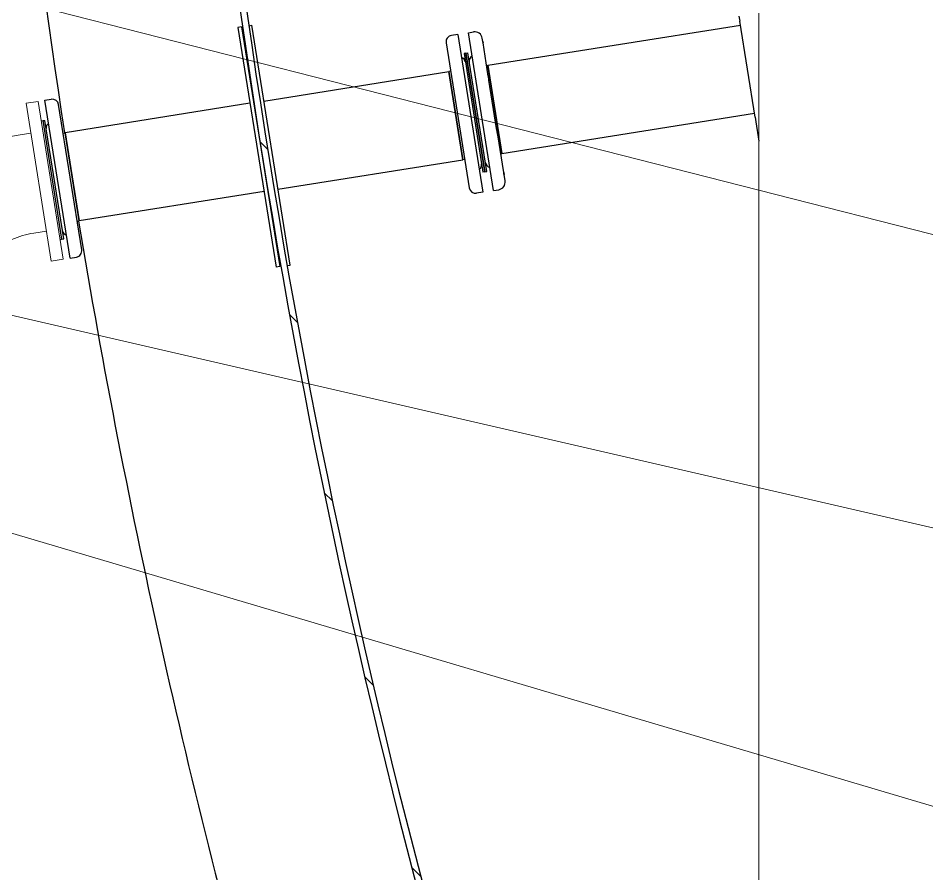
# Model space of a CAD drawing. Header units: millimetres. Extents: x 0 to 157650, y 0 to 89100.
# Drawn here: x 144956 to 149220, y 65326 to 69343 of the extents above; entities that cross this region are included whole.
import ezdxf

# ---------------------------------------------------------------- set-up
doc = ezdxf.new("R2010")
doc.units = ezdxf.units.MM
doc.header["$LTSCALE"] = 150
for name, color, linetype, lineweight in [('Hatch', 7, 'Continuous', 18), ('Symbol', 7, 'Continuous', 18), ('Visible', 7, 'Continuous', 25), ('Visible Narrow', 7, 'Continuous', 18)]:
    doc.layers.add(name, color=color, linetype=linetype, lineweight=lineweight)
doc.layers.add('P_Biomass (BM)', color=150, linetype='Continuous', lineweight=18, true_color=0x007fff)

# ---------------------------------------------------------------- blocks, each defined once
blk = doc.blocks.new('Balloon23')
at = {"layer": 'Symbol'}
blk.add_line((950.9859915443434, 450.6662938164555), (1001.733571706686, 435.6177676964711), dxfattribs=at)
blk = doc.blocks.new('Balloon24')
at = {"layer": 'Symbol'}
blk.add_line((965.5414385563323, 453.1304144262384), (1001.674292727414, 444.7848975920926), dxfattribs=at)
blk = doc.blocks.new('Balloon30')
at = {"layer": 'Symbol'}
blk.add_line((955.3538472550496, 465.6251439868168), (1001.699312631033, 453.8032399208145), dxfattribs=at)

msp = doc.modelspace()

# ---------------------------------------------------------------- hatches: boundary and pattern name
at = {"layer": 'Hatch'}
h = msp.add_hatch(dxfattribs=at)
h.set_pattern_fill('ANSI31', color=256, scale=3810, angle=90.00021045915, style=0)
h.set_pattern_definition([(135.00021045915, (0, 0), (-336.7583675507218, -336.760841524921), [])])
edge = h.paths.add_edge_path()
edge.add_ellipse((181496.5060039845, 74387.21141321986), major_axis=(-13251.20650702902, 33278.79093518965), ratio=1, start_angle=61.862278489099, end_angle=90)
edge.add_line((148217.7150687948, 61136.00490619083), (148189.8433845941, 61124.90674328797))
edge.add_ellipse((181496.5060039846, 74387.21141321986), major_axis=(-3600.000000000028, -35668.78887767283), ratio=1, start_angle=270.00000000000017, end_angle=297.47510560645185, ccw=False)
edge.add_ellipse((181496.5060038006, 74387.21141323961), major_axis=(-3899.999999980262, -35637.23474102449), ratio=1, start_angle=269.99999999999784, end_angle=270.4821088476203, ccw=False)
edge.add_ellipse((181496.5060020469, 74387.21141343492), major_axis=(-4012.253517421845, -35624.77117922517), ratio=1, start_angle=270, end_angle=270.1805070568376, ccw=False)
edge.add_line((145871.7348228218, 78399.46493085676), (145901.5463468228, 78396.10739653237))

# ---------------------------------------------------------------- linework, layer by layer
at = {"layer": 'P_Biomass (BM)'}
for p, q in [((144992.3404606362, 68943.00724867967), (145048.6285930803, 68951.98756860432)), ((145110.5025649077, 68202.37392704599), (144992.3404606362, 68943.00724867964)), ((145166.7906973519, 68211.35424697062), (145048.6285930803, 68951.98756860428)), ((145072.6409422867, 68858.60444868638), (145062.9346913546, 68862.31776160654)), ((144955.5405947171, 68792.83394922753), (145014.7912604477, 68802.28691756923)), ((145028.8010993654, 68333.64128981465), (145088.0517650961, 68343.09425815637)), ((145160.5535478648, 68307.5732573909), (145152.4845990776, 68301.02405396827)), ((145110.5025649076, 68202.37392704599), (145166.7906973519, 68211.35424697066))]:
    msp.add_line(p, q, dxfattribs=at)
for centre, radius, start, end in [((144887.3373312773, 69220.32810955093), 432.9006147540917, 250.6001487098415, 279.0646873482465), ((145097.0043628051, 67906.14712949123), 432.9006147540928, 99.06468734823767, 127.5292259866487)]:
    msp.add_arc(centre, radius, start, end, dxfattribs=at)
at = {"layer": 'Visible', "color": 9, "true_color": 0xc0c0c0}
for p, q in [((148338.7757486787, 69351.50130252834), (148342.463170475, 69328.38875328873)), ((146038.5341835825, 69307.38519733697), (146051.8305632498, 69309.50652803444)), ((146231.4369617464, 68183.74387915182), (146051.8305632499, 69309.50652803443)), ((147160.3185872832, 69121.34834172664), (148345.3319018964, 69310.40770856514)), ((148414.2296171864, 68878.56076371284), (148342.463170475, 69328.38875328873)), ((146004.4300306645, 69301.94415336073), (145986.6548309454, 69299.10826285814)), ((145986.6548309453, 69299.10826285815), (146166.2612294419, 68173.34561397551)), ((146004.4300306645, 69301.94415336073), (146184.0364291611, 68176.1815044781)), ((147018.7132289056, 69266.29876421217), (146989.0878960403, 69261.5722800412)), ((147018.7132289056, 69266.29876421217), (147136.8753331797, 68525.66544257889)), ((147069.0762947767, 69274.33378730278), (147092.7765610689, 69278.11497463954)), ((147187.2383990508, 68533.70046566952), (147069.0762947767, 69274.33378730279)), ((146964.1890473459, 69227.22046300492), (147072.898183278, 68545.83780710229)), ((147136.3120831684, 69233.73646281689), (147133.9987415125, 69248.23635620633)), ((147136.3120831684, 69233.73646281687), (147137.4314503398, 69226.72033331083)), ((147162.2721928845, 69071.01997763594), (147137.4314503398, 69226.72033331085)), ((147057.0655961277, 69178.24141966639), (147048.1779962682, 69176.82347441513)), ((147057.0655961279, 69178.24141966636), (147065.9531959875, 69179.65936491762)), ((147057.0655961279, 69178.24141966643), (147145.9234985419, 68621.2851617982)), ((147145.923498542, 68621.28516179821), (147057.0655961279, 69178.24141966642)), ((147154.8110984016, 68622.70310704948), (147065.9531959875, 69179.6593649177)), ((147048.1779962682, 69176.82347441513), (147137.0358986823, 68619.8672165469)), ((146108.619270564, 68953.55815365749), (146976.6415235182, 69092.0441398667)), ((146985.5291233777, 69093.46208511795), (146976.6415235181, 69092.04413986669)), ((147042.6705073865, 68678.17823973797), (146976.6415235182, 69092.04413986667)), ((146976.6415235182, 69092.04413986667), (147042.6705073865, 68678.17823973797)), ((147154.3935207101, 69120.40304489234), (147160.3185872833, 69121.34834172655)), ((147226.3475711516, 68707.48244159797), (147160.3185872833, 69121.34834172663)), ((147160.3185872833, 69121.34834172663), (147226.3475711516, 68707.48244159797)), ((147162.2721928846, 69071.0199776359), (147165.3901598527, 69051.47673873947)), ((147202.9565249147, 68816.01290785645), (147165.3901598527, 69051.47673873947)), ((145081.2164595121, 68957.18669943107), (145110.8417923774, 68961.91318360204)), ((145199.3785637862, 68216.55337779777), (145081.2164595121, 68957.18669943107)), ((145253.9027453459, 68255.63167900502), (145145.1936094137, 68937.01433490765)), ((146043.4435382594, 68943.1598884812), (145175.4212853051, 68804.67390227197)), ((147226.3475711517, 68707.48244159795), (148411.3608857649, 68896.54180843645)), ((145072.1682941498, 68861.56698021175), (145081.0558940094, 68862.98492546302)), ((145161.0261965639, 68304.61072234351), (145072.1682941498, 68861.56698021178)), ((145169.9137964235, 68306.0286675948), (145081.0558940094, 68862.98492546305)), ((148414.2296171864, 68878.56076371284), (148417.9170389827, 68855.44821447323)), ((148417.9170389827, 68855.44821447319), (148432.2727981409, 68765.46713589344)), ((145166.5336854456, 68803.25595702072), (145175.4212853052, 68804.673902272)), ((145175.4212853052, 68804.67390227197), (145241.4502691736, 68390.80800214328)), ((145241.4502691736, 68390.80800214328), (145175.4212853052, 68804.67390227197)), ((147202.9565249147, 68816.01290785636), (147206.2466289166, 68795.39072386234)), ((147234.5327493316, 68618.0949364542), (147206.2466289166, 68795.3907238624)), ((146174.6482544324, 68539.69225352883), (147042.6705073865, 68678.17823973804)), ((147051.558107246, 68679.59618498929), (147042.6705073865, 68678.17823973802)), ((147220.4225045785, 68706.5371447637), (147226.3475711516, 68707.48244159792)), ((147145.9234985418, 68621.28516179818), (147137.0358986823, 68619.86721654692)), ((147145.923498542, 68621.28516179821), (147154.8110984016, 68622.70310704947)), ((147234.5327493316, 68618.09493645422), (147236.0676920647, 68608.47400306055)), ((147240.8172837763, 68578.70383344985), (147236.0676920646, 68608.47400306055)), ((146109.4725221277, 68529.29398835245), (145241.4502691736, 68390.8080021433)), ((147136.8753331796, 68525.66544257889), (147107.2500003142, 68520.9389584079)), ((147187.2383990507, 68533.70046566956), (147210.9386653429, 68537.48165300633)), ((145232.5626693138, 68389.39005689204), (145241.4502691735, 68390.80800214331)), ((145161.0261965639, 68304.61072234352), (145169.9137964235, 68306.0286675948)), ((145199.3785637862, 68216.55337779775), (145229.0038966515, 68221.27986196872)), ((146184.0364291611, 68176.18150447804), (146166.2612294419, 68173.34561397546)), ((146218.140582079, 68181.62254845435), (146231.4369617464, 68183.74387915182))]:
    msp.add_line(p, q, dxfattribs=at)
for centre, radius, start, end in [((181496.5060039846, 74387.21141321986), 35850.00000000009, 173.5741192067049, 201.7118407176043), ((181496.5060039846, 74387.21141321986), 35820.00000000009, 173.5741192067049, 201.7118407176058), ((181496.5060039846, 74387.21141321975), 36750.00000000001, 183.6697988150256, 188.7379827046562), ((147098.4483420741, 69242.56457520116), 35.99999999999989, 9.064687348398419, 99.06468734839845), ((146993.8143802111, 69231.94694717588), 30.00000000000089, 99.06468734838182, 189.0646873484485), ((147030.6221593982, 69134.52935435338), 24.00000000000067, 9.064687348641314, 77.04037451132699), ((147105.6307883958, 69140.42049820776), 32.99999999999994, 126.1003791378598, 189.064687348464), ((145115.5682765484, 68932.28785073668), 30.00000000000166, 9.064687348442146, 99.06468734834162), ((145110.9005897239, 68828.2531800749), 24.00000000000133, 121.0890001854863, 189.0646873482644), ((147180.309238297, 68672.34023893553), 32.99999999999992, 189.0646873484515, 252.028995559039), ((147107.1912029677, 68654.59896193504), 24.00000000000071, 301.089000185303, 9.064687348515612), ((147102.5235161434, 68550.5642912733), 30.00000000000088, 189.0646873484421, 279.0646873483416), ((147205.2668843378, 68573.03205244464), 35.99999999999989, 279.0646873483984, 9.064687348398426), ((181496.5060039846, 74387.21141321975), 36750.00000000003, 189.3913919922079, 195.8971507283323), ((145187.4696332935, 68348.32278765654), 24.00000000000132, 189.0646873484151, 257.0403745112221), ((145224.2774124805, 68250.90519483405), 30.00000000000166, 279.0646873483819, 9.064687348448546)]:
    msp.add_arc(centre, radius, start, end, dxfattribs=at)
for points, knots in [([(147137.4314503398, 69226.72033331085), (147137.4248469244, 69226.76172314123), (147137.4182429932, 69226.80296749185), (147137.0946471255, 69228.81699368206), (147136.7917440558, 69230.42033687342), (147136.3953179187, 69232.71853426819), (147136.2948510166, 69233.43866805726), (147136.2609311535, 69233.92659540084), (147136.2814287747, 69233.92860280596), (147136.3120831684, 69233.73646281689)], [-2.355385897473158, -2.355385897473158, -2.355385897473158, -2.355385897473158, -2.349031193156322, -2.349031193156322, -2.043971453062818, -2.043971453062818, -1.75435964205497, -1.75435964205497, -1.560670043043428, -1.560670043043428, -1.560670043043428, -1.560670043043428]), ([(147165.3901598527, 69051.47673873947), (147165.380369573, 69051.53810365312), (147165.3705537425, 69051.59947297403), (147164.8992263244, 69054.53914290086), (147164.3994478125, 69057.37664391851), (147163.5318896443, 69062.62807127717), (147163.1649261587, 69065.01864359448), (147162.6409566835, 69068.57813551946), (147162.4548248162, 69069.87525111774), (147162.2721928846, 69071.01997763594)], [-2.35538517571905, -2.35538517571905, -2.35538517571905, -2.35538517571905, -2.348881911791905, -2.348881911791905, -2.043887780416902, -2.043887780416902, -1.75433311417578, -1.75433311417578, -1.56067003074902, -1.56067003074902, -1.56067003074902, -1.56067003074902]), ([(147206.2466289166, 68795.3907238624), (147206.239702952, 68795.43413541297), (147206.2327294444, 68795.47769624753), (147205.8887150929, 68797.6197043283), (147205.4577275753, 68800.0258735235), (147204.6099059729, 68805.15339191725), (147204.1995100125, 68807.81614334462), (147203.5173676176, 68812.3670924987), (147203.2454950245, 68814.2016597106), (147202.9565249147, 68816.01290785644)], [-2.355385897473173, -2.355385897473173, -2.355385897473173, -2.355385897473173, -2.349031193156337, -2.349031193156337, -2.043971453062784, -2.043971453062784, -1.754359642054924, -1.754359642054924, -1.560670043043396, -1.560670043043396, -1.560670043043396, -1.560670043043396]), ([(147236.0676920647, 68608.47400306053), (147236.067458658, 68608.47546604008), (147236.0671661948, 68608.47714343826), (147236.050379247, 68608.5677796554), (147235.9138624996, 68609.12837667807), (147235.5656703243, 68611.1244476532), (147235.3606132728, 68612.50019968691), (147234.9451427685, 68615.37962625879), (147234.7587272216, 68616.6785199445), (147234.5327493316, 68618.0949364542)], [-2.355385175718739, -2.355385175718739, -2.355385175718739, -2.355385175718739, -2.348881911791591, -2.348881911791591, -2.043887780416591, -2.043887780416591, -1.754333114175544, -1.754333114175544, -1.56067003074882, -1.56067003074882, -1.56067003074882, -1.56067003074882])]:
    msp.add_open_spline(points, degree=3, knots=knots, dxfattribs=at)
at = {"layer": 'Visible Narrow', "color": 9, "true_color": 0xc0c0c0}
for p, q in [((148432.2727981408, 69366.41800663166), (148432.2727981408, 69342.7171588291)), ((148432.2727981408, 68881.43940847144), (148432.2727981408, 69342.71715882908)), ((148432.2727981408, 68881.43940847146), (148432.2727981408, 68857.73856066889)), ((148432.2727981408, 68857.73856066883), (148432.2727981408, 68765.46713589343)), ((148432.2727981409, 68765.46713589347), (148432.2727981409, 64962.11305513149))]:
    msp.add_line(p, q, dxfattribs=at)

# ---------------------------------------------------------------- block references
at = {"layer": 'Symbol', "xscale": 150, "yscale": 150, "zscale": 150}
for name in ['Balloon30', 'Balloon24', 'Balloon23']:
    msp.add_blockref(name, (0, 0), dxfattribs=at)

doc.saveas('drawing.dxf')
